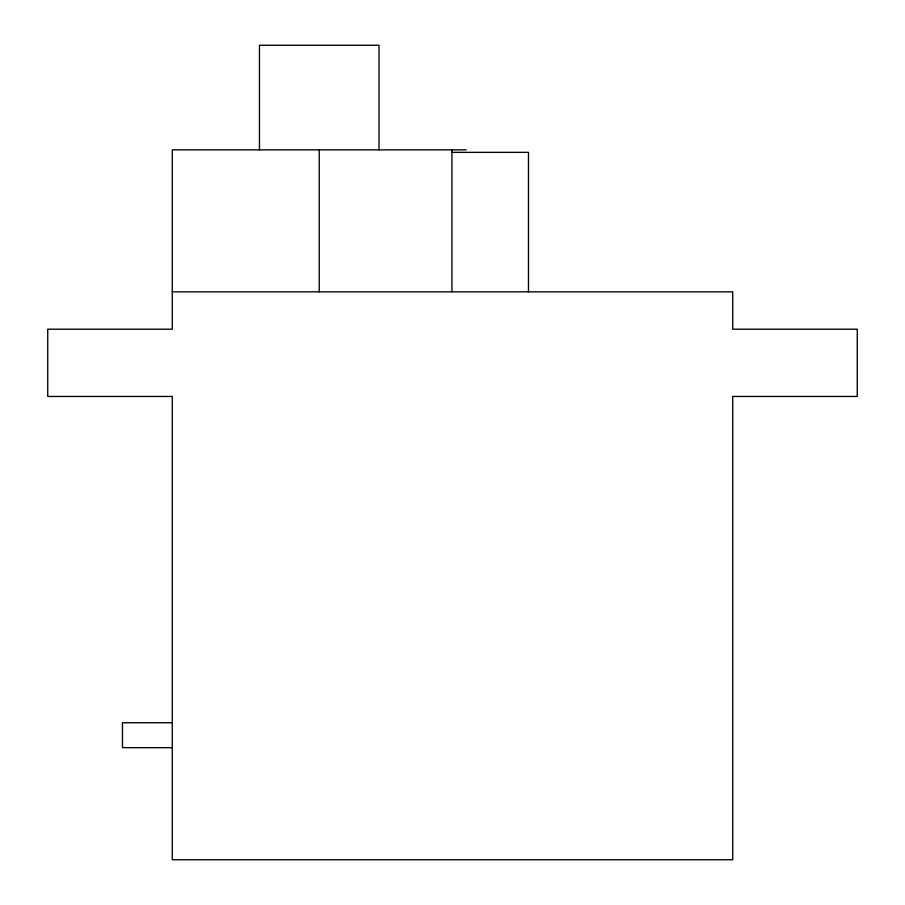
<?xml version="1.0" encoding="UTF-8"?>
<svg xmlns="http://www.w3.org/2000/svg" width="905" height="905" viewBox="0 0 905 905"><rect width="100%" height="100%" fill="white"/><g stroke="black" fill="none" stroke-linecap="round" stroke-linejoin="round"><path stroke-width="1.36" d="M466.199 149.868L172.278 149.868L172.278 329.205L47.739 329.205L47.739 396.458L172.278 396.458L172.278 859.75L732.722 859.75L732.722 396.458L857.261 396.458L857.261 329.205L732.722 329.205L732.722 291.84L172.278 291.84M451.934 152.357L528.475 152.357L528.475 291.84M172.278 722.756L122.469 722.756L122.469 747.666L172.278 747.666M451.934 149.868L451.934 291.84M379.025 149.868L379.025 45.25L259.464 45.25L259.464 149.868M319.239 149.868L319.239 291.84"/></g></svg>
